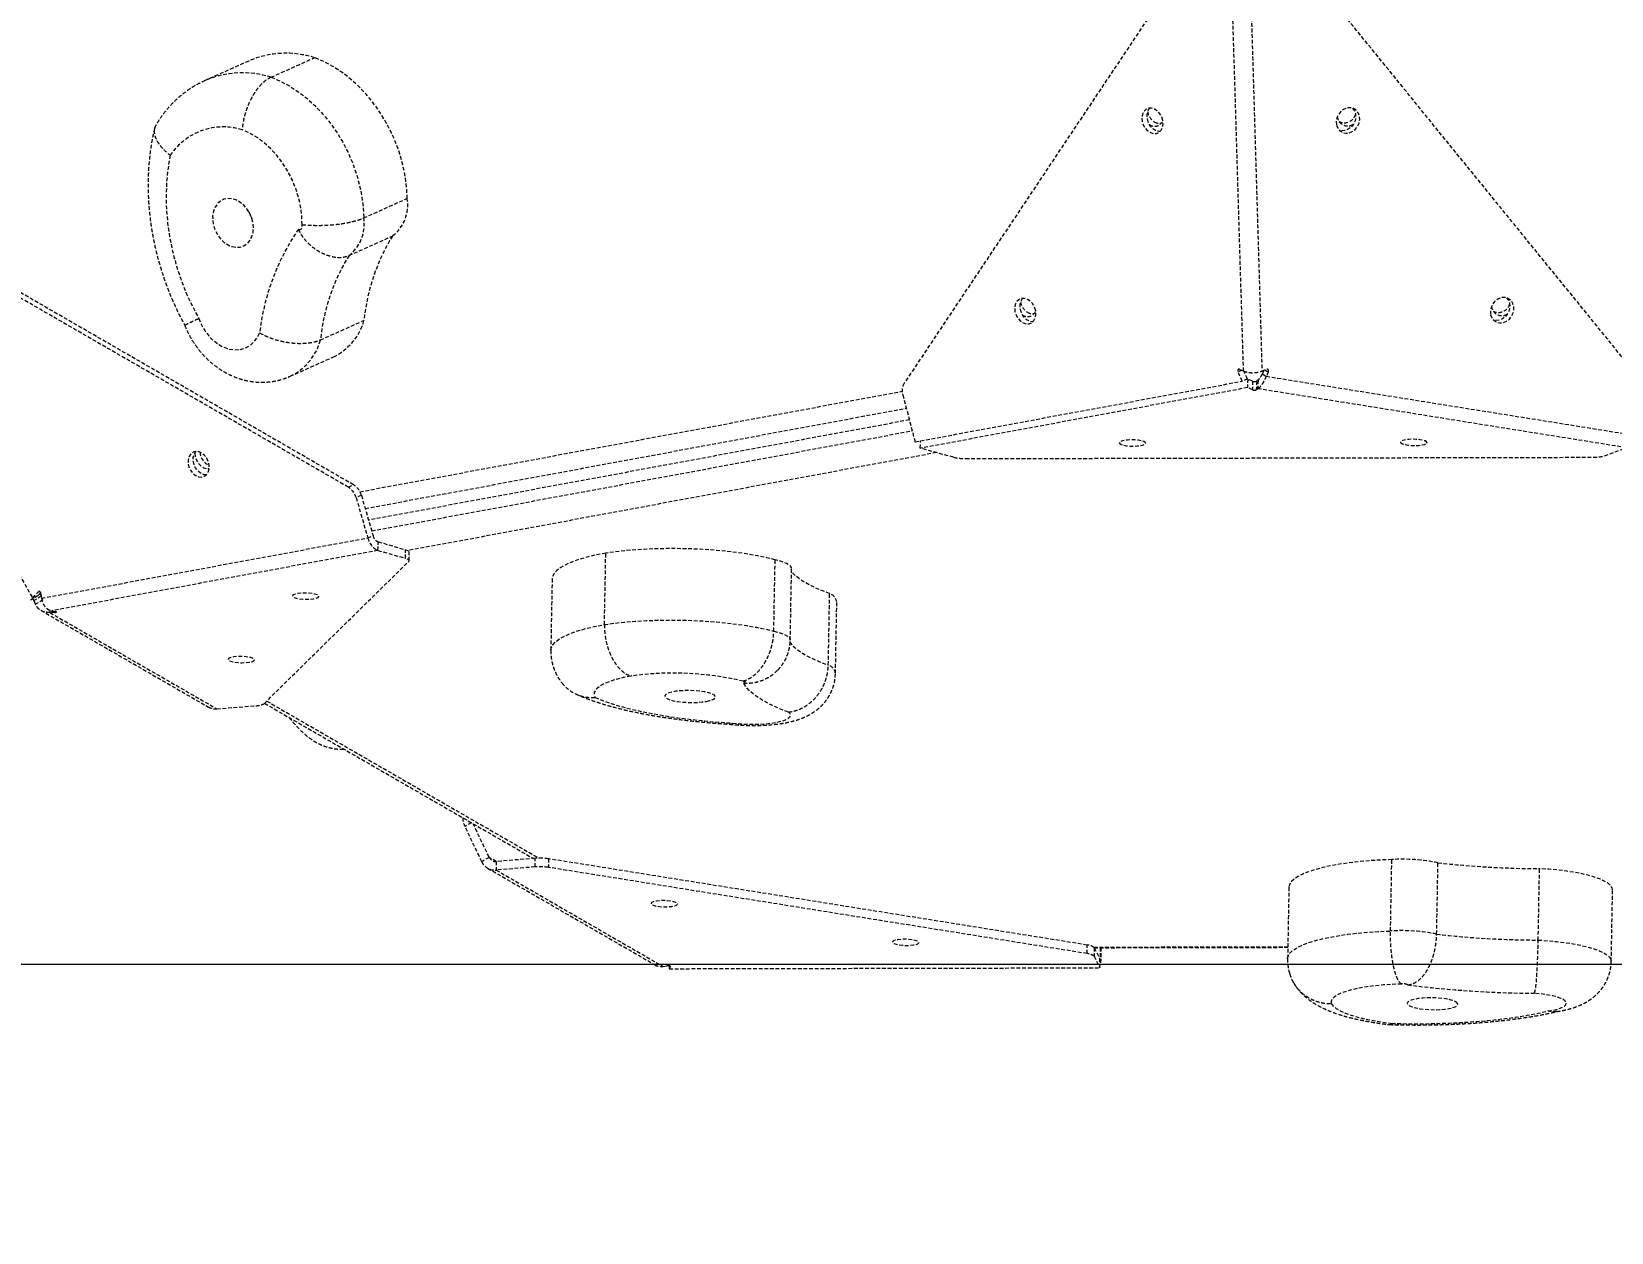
# Model space of a CAD drawing. Header units: millimetres. Extents: x -5934 to 4978, y -3536 to 3518.
# Drawn here: x 1445 to 1983, y -608 to -199 of the extents above; entities that cross this region are included whole.
import ezdxf

# ---------------------------------------------------------------- set-up
doc = ezdxf.new("R2010")
doc.units = ezdxf.units.MM
doc.linetypes.add('HIDDEN', pattern=[1.905, 1.27, -0.635])
for name, color, linetype in [('DIKOM_ОБЪЕКТ', 7, 'Continuous'), ('DIKOM_РАЗМЕР_ЗОНА', 7, 'Continuous'), ('DIKOM_РАЗМЕР_ОБЪЕКТА', 7, 'Continuous')]:
    doc.layers.add(name, color=color, linetype=linetype)
doc.styles.add('style1', font='arialbd.ttf', dxfattribs={"width": 0.8})
doc.dimstyles.new('1-50', dxfattribs={"dimtxt": 300, "dimasz": 200, "dimexe": 100, "dimexo": 0, "dimgap": 100, "dimtad": 1, "dimtxsty": 'style1', "dimcen": 200, "dimclrd": 7, "dimclre": 7, "dimclrt": 7, "dimadec": 1, "dimazin": 2, "dimtfac": 1, "dimtmove": 0, "dimatfit": 2, "dimfxl": 0, "dimlwd": 25, "dimlwe": 18, "dimarcsym": 0})

# ---------------------------------------------------------------- blocks, each defined once
blk = doc.blocks.new('*D0')
at = {"layer": 'Defpoints', "color": 0, "transparency": 16777216}
for p in [(-2296.89, 639), (2643.2, 244.5), (2643.2, -1241.2)]:
    blk.add_point(p, dxfattribs=at)
at = {"layer": 'DIKOM_РАЗМЕР_ОБЪЕКТА', "color": 7, "lineweight": 18, "transparency": 16777216}
for p, q in [((-2296.89, 639), (-2296.89, -1341.2)), ((2643.2, 244.5), (2643.2, -1341.2))]:
    blk.add_line(p, q, dxfattribs=at)
at = {"layer": 'DIKOM_РАЗМЕР_ОБЪЕКТА', "color": 7, "lineweight": 25, "transparency": 16777216}
blk.add_line((-2096.89, -1241.2), (2443.2, -1241.2), dxfattribs=at)
at = {"layer": 'DIKOM_РАЗМЕР_ОБЪЕКТА', "color": 7, "transparency": 16777216}
for points in [[(-2096.89, -1207.86), (-2096.89, -1274.53), (-2296.89, -1241.2)], [(2443.2, -1207.86), (2443.2, -1274.53), (2643.2, -1241.2)]]:
    blk.add_solid(points, dxfattribs=at)
at = {"layer": 'DIKOM_РАЗМЕР_ОБЪЕКТА', "color": 7, "transparency": 16777216, "insert": (101.53, -873.15), "char_height": 300, "attachment_point": 5, "style": 'style1'}
blk.add_mtext('{\\fArial|b0|i0|c204|p34;\\H1.75x;4950}', dxfattribs=at)
blk = doc.blocks.new('*D1')
at = {"layer": 'Defpoints', "color": 0, "transparency": 16777216}
for p in [(-1315.67, 1399.62), (-2761.53, -516.72), (2199.14, -516.72)]:
    blk.add_point(p, dxfattribs=at)
at = {"layer": 'DIKOM_РАЗМЕР_ОБЪЕКТА', "color": 7, "lineweight": 18, "transparency": 16777216}
for p, q in [((-1315.67, 1399.62), (-2861.53, 1399.62)), ((2199.14, -516.72), (-2861.53, -516.72))]:
    blk.add_line(p, q, dxfattribs=at)
at = {"layer": 'DIKOM_РАЗМЕР_ОБЪЕКТА', "color": 7, "lineweight": 25, "transparency": 16777216}
blk.add_line((-2761.53, 1199.62), (-2761.53, -316.72), dxfattribs=at)
at = {"layer": 'DIKOM_РАЗМЕР_ОБЪЕКТА', "color": 7, "transparency": 16777216}
for points in [[(-2794.86, 1199.62), (-2728.19, 1199.62), (-2761.53, 1399.62)], [(-2794.86, -316.72), (-2728.19, -316.72), (-2761.53, -516.72)]]:
    blk.add_solid(points, dxfattribs=at)
at = {"layer": 'DIKOM_РАЗМЕР_ОБЪЕКТА', "color": 7, "transparency": 16777216, "insert": (-3129.58, 684.6), "char_height": 300, "attachment_point": 5, "rotation": 90, "style": 'style1'}
blk.add_mtext('{\\fArial|b0|i0|c204|p34;\\H1.75x;1950}', dxfattribs=at)
blk = doc.blocks.new('*D2')
at = {"layer": 'Defpoints', "color": 0, "transparency": 16777216}
for p in [(-2311.07, 3518.49), (-5291.95, -2644.37), (2643.33, -2644.37)]:
    blk.add_point(p, dxfattribs=at)
at = {"layer": 'DIKOM_РАЗМЕР_ЗОНА', "color": 7, "lineweight": 18, "transparency": 16777216}
for p, q in [((-2311.07, 3518.49), (-5391.95, 3518.49)), ((2643.33, -2644.37), (-5391.95, -2644.37))]:
    blk.add_line(p, q, dxfattribs=at)
at = {"layer": 'DIKOM_РАЗМЕР_ЗОНА', "color": 7, "lineweight": 25, "transparency": 16777216}
blk.add_line((-5291.95, 3318.49), (-5291.95, -2444.37), dxfattribs=at)
at = {"layer": 'DIKOM_РАЗМЕР_ЗОНА', "color": 7, "transparency": 16777216}
for points in [[(-5325.28, 3318.49), (-5258.61, 3318.49), (-5291.95, 3518.49)], [(-5325.28, -2444.37), (-5258.61, -2444.37), (-5291.95, -2644.37)]]:
    blk.add_solid(points, dxfattribs=at)
at = {"layer": 'DIKOM_РАЗМЕР_ЗОНА', "color": 7, "transparency": 16777216, "insert": (-5660, 631.36), "char_height": 300, "attachment_point": 5, "rotation": 90, "style": 'style1'}
blk.add_mtext('{\\fArial|b0|i0|c204|p34;\\H1.75x;6150}', dxfattribs=at)
blk = doc.blocks.new('*D3')
at = {"layer": 'Defpoints', "color": 0, "transparency": 16777216}
for p in [(-4645.22, 715.38), (4976.69, 143.64), (4976.69, -3436.45)]:
    blk.add_point(p, dxfattribs=at)
at = {"layer": 'DIKOM_РАЗМЕР_ЗОНА', "color": 7, "lineweight": 18, "transparency": 16777216}
for p, q in [((-4645.22, 715.38), (-4645.22, -3536.45)), ((4976.69, 143.64), (4976.69, -3536.45))]:
    blk.add_line(p, q, dxfattribs=at)
at = {"layer": 'DIKOM_РАЗМЕР_ЗОНА', "color": 7, "lineweight": 25, "transparency": 16777216}
blk.add_line((-4445.22, -3436.45), (4776.69, -3436.45), dxfattribs=at)
at = {"layer": 'DIKOM_РАЗМЕР_ЗОНА', "color": 7, "transparency": 16777216}
for points in [[(-4445.22, -3403.11), (-4445.22, -3469.78), (-4645.22, -3436.45)], [(4776.69, -3403.11), (4776.69, -3469.78), (4976.69, -3436.45)]]:
    blk.add_solid(points, dxfattribs=at)
at = {"layer": 'DIKOM_РАЗМЕР_ЗОНА', "color": 7, "transparency": 16777216, "insert": (87.74, -3068.4), "char_height": 300, "attachment_point": 5, "style": 'style1'}
blk.add_mtext('{\\fArial|b0|i0|c204|p34;\\H1.75x;9600}', dxfattribs=at)

msp = doc.modelspace()

# ---------------------------------------------------------------- linework, layer by layer
at = {"layer": 'DIKOM_ОБЪЕКТ', "color": 7, "linetype": 'HIDDEN', "lineweight": 15}
for p, q in [((1838.647, -174.488), (1742.216, -318.906)), ((1857.572, -314.815), (1853.391, -175.496)), ((1859.677, -175.482), (1863.858, -314.801)), ((1993.424, -318.791), (1876.097, -174.409)), ((1519.307, -209.341), (1504.499, -215.968)), ((1526.929, -214.849), (1541.737, -208.222)), ((1554.957, -353.506), (1389.046, -257.708)), ((1558.434, -262.714), (1573.242, -256.087)), ((1553.18, -354.301), (1387.269, -258.503)), ((1372.922, -265.029), (1445.866, -392.012)), ((1553.423, -275.493), (1568.231, -268.866)), ((1543.704, -304.208), (1558.512, -297.581)), ((1533.403, -316.589), (1548.212, -309.962)), ((1856.986, -314.56), (1855.704, -315.133)), ((1857.15, -318.26), (1855.704, -315.133)), ((1856.289, -314.257), (1857.572, -314.815)), ((1858.927, -317.465), (1857.72, -314.855)), ((1863.858, -314.801), (1865.257, -314.238)), ((1864.501, -314.542), (1863.937, -315.79)), ((1863.937, -315.79), (1865.303, -316.579)), ((1864.784, -314.429), (1865.967, -315.111)), ((1865.967, -315.111), (1865.303, -316.579)), ((1865.303, -316.579), (1990.63, -336.633)), ((1557.141, -355.853), (1741.537, -321.675)), ((1745.895, -338.877), (1857.15, -318.26)), ((1858.927, -320.448), (1747.672, -341.064)), ((1858.927, -317.465), (1857.15, -318.26)), ((1858.982, -317.532), (1858.632, -317.597)), ((1858.982, -317.532), (1858.927, -320.448)), ((1860.62, -321.183), (1858.927, -320.448)), ((1860.675, -318.267), (1858.982, -317.532)), ((1860.675, -318.267), (1860.62, -321.183)), ((1861.969, -318.264), (1861.915, -321.18)), ((1862.462, -320.833), (1861.915, -321.18)), ((1862.517, -317.917), (1861.969, -318.264)), ((1862.517, -317.917), (1862.462, -320.833)), ((1987.79, -340.887), (1862.462, -320.833)), ((1558.928, -361.554), (1742.917, -327.452)), ((1741.727, -322.889), (1745.895, -338.877)), ((1743.954, -331.434), (1560.074, -365.516)), ((1561.137, -369.193), (1744.918, -335.129)), ((1753.157, -342.555), (1573.411, -375.871)), ((1747.672, -341.064), (1747.719, -338.539)), ((1758.998, -344.143), (1747.672, -341.064)), ((1980.36, -343.639), (1987.79, -340.887)), ((1763.086, -344.588), (1976.502, -344.133)), ((1553.18, -354.301), (1554.957, -353.506)), ((1557.633, -357.075), (1555.856, -357.87)), ((1555.856, -357.87), (1559.812, -371.551)), ((1557.633, -357.075), (1561.589, -370.756)), ((1448.876, -392.114), (1559.812, -371.551)), ((1563.258, -375.792), (1452.321, -396.355)), ((1559.812, -371.551), (1561.589, -370.756)), ((1563.258, -375.792), (1563.312, -372.876)), ((1563.258, -375.792), (1572.625, -378.509)), ((1563.312, -372.876), (1572.679, -375.594)), ((1572.625, -378.509), (1572.679, -375.594)), ((1524.634, -427.882), (1573.707, -379.565)), ((1573.84, -379.304), (1573.894, -376.389)), ((1640.269, -401.036), (1640.722, -376.741)), ((1697.858, -403.288), (1698.31, -378.993)), ((1622.486, -385.51), (1622.033, -409.805)), ((1703.455, -406.303), (1703.907, -382.008)), ((1447.621, -391.239), (1445.123, -392.744)), ((1445.866, -392.012), (1447.673, -389.979)), ((1447.643, -391.217), (1445.866, -392.012)), ((1448.785, -391.396), (1446.327, -392.877)), ((1447.621, -391.239), (1447.615, -391.23)), ((1447.632, -391.222), (1447.621, -391.239)), ((1447.643, -391.217), (1448.564, -390.181)), ((1448.072, -389.801), (1447.673, -389.979)), ((1448.68, -390.56), (1448.876, -392.114)), ((1716.391, -414.811), (1716.844, -390.516)), ((1446.83, -394.128), (1446.327, -392.877)), ((1449.328, -392.624), (1446.83, -394.128)), ((1448.699, -396.242), (1505.595, -429.086)), ((1451.733, -396.106), (1451.717, -396.95)), ((1453.298, -396.903), (1451.717, -396.95)), ((1451.717, -396.95), (1508.486, -429.72)), ((1452.321, -396.355), (1453.595, -396.61)), ((1453.305, -396.552), (1453.298, -396.903)), ((1718.824, -417.618), (1719.276, -393.323)), ((1508.486, -429.72), (1521.704, -428.646)), ((1524.686, -427.831), (1616.104, -480.611)), ((1525.459, -427.07), (1618.005, -480.501)), ((1592.083, -466.822), (1592.101, -466.753)), ((1592.083, -466.822), (1592.151, -466.782)), ((1595.036, -468.448), (1592.887, -469.742)), ((1598.566, -481.727), (1592.887, -469.742)), ((1601.064, -480.223), (1595.653, -468.804)), ((1601.064, -480.223), (1598.566, -481.727)), ((1603.507, -481.634), (1601.064, -480.223)), ((1603.507, -481.634), (1603.453, -484.549)), ((1616.726, -480.56), (1603.507, -481.634)), ((1616.672, -483.476), (1616.726, -480.56)), ((1621.253, -480.718), (1621.199, -483.634)), ((1804.419, -510.042), (1621.253, -480.718)), ((1907.549, -505.27), (1908.002, -480.975)), ((1923.24, -506.358), (1923.692, -482.063)), ((1600.561, -483.914), (1657.441, -516.759)), ((1616.672, -483.476), (1603.453, -484.549)), ((1603.453, -484.549), (1660.205, -517.321)), ((1804.365, -512.958), (1621.199, -483.634)), ((1957.765, -508.363), (1958.217, -484.068)), ((1873.009, -490.424), (1872.556, -514.718)), ((1982.611, -515.581), (1983.064, -491.286)), ((1804.365, -512.958), (1804.419, -510.042)), ((1806.641, -510.769), (1872.632, -510.629)), ((1806.793, -510.952), (1806.738, -513.867)), ((1806.738, -513.867), (1808.701, -517.798)), ((1806.793, -510.952), (1808.755, -514.882)), ((1806.8, -510.966), (1872.629, -510.827)), ((1808.701, -517.798), (1808.755, -514.882)), ((1808.763, -514.851), (1808.74, -514.851)), ((1808.861, -510.962), (1808.763, -514.851)), ((1808.763, -514.851), (1808.963, -516.787)), ((1809.11, -510.961), (1808.963, -516.787)), ((1660.205, -517.321), (1661.541, -517.131)), ((1662.276, -517.12), (1662.258, -518.107)), ((1662.651, -517.309), (1662.258, -518.107)), ((1662.258, -518.107), (1808.701, -517.798)), ((1662.652, -517.258), (1662.651, -517.309)), ((1808.963, -516.787), (1808.72, -516.788))]:
    msp.add_line(p, q, dxfattribs=at)
at = {"layer": 'DIKOM_ОБЪЕКТ', "color": 7, "linetype": 'HIDDEN', "lineweight": 15, "flags": 128}
for points in [[(1573.242, -256.087), (1573.025, -252.318), (1572.525, -248.518), (1571.744, -244.718), (1570.691, -240.949), (1569.372, -237.24), (1567.799, -233.622), (1565.984, -230.125), (1563.943, -226.776), (1561.691, -223.602), (1559.247, -220.629), (1556.63, -217.882), (1553.862, -215.381), (1550.965, -213.148), (1547.962, -211.201), (1544.878, -209.554), (1541.737, -208.222)], [(1526.929, -214.849), (1530.07, -216.181), (1533.154, -217.828), (1536.157, -219.775), (1539.054, -222.008), (1541.822, -224.509), (1544.439, -227.257), (1546.883, -230.229), (1549.135, -233.403), (1551.176, -236.752), (1552.991, -240.25), (1554.564, -243.867), (1555.883, -247.576), (1556.936, -251.345), (1557.717, -255.145), (1558.217, -258.945), (1558.434, -262.714)], [(1830.126, -229.58), (1829.747, -228.363), (1829.113, -227.256), (1828.275, -226.347), (1827.301, -225.711), (1826.271, -225.399), (1825.267, -225.436), (1824.371, -225.819), (1823.655, -226.518), (1823.178, -227.475), (1822.979, -228.613), (1823.072, -229.841), (1823.452, -231.057), (1824.086, -232.165), (1824.924, -233.073), (1825.898, -233.709), (1826.928, -234.021), (1827.932, -233.984), (1828.828, -233.601), (1829.543, -232.902), (1830.02, -231.945), (1830.22, -230.807), (1830.126, -229.58)], [(1889.175, -231.139), (1889.591, -232.215), (1890.289, -233.078), (1891.212, -233.656), (1892.287, -233.903), (1893.426, -233.799), (1894.536, -233.352), (1895.528, -232.598), (1896.321, -231.599), (1896.852, -230.436), (1897.076, -229.202), (1896.977, -227.998), (1896.561, -226.922), (1895.863, -226.059), (1894.939, -225.481), (1893.864, -225.234), (1892.726, -225.338), (1891.616, -225.785), (1890.624, -226.539), (1889.83, -227.538), (1889.3, -228.701), (1889.075, -229.935), (1889.175, -231.139)], [(1894.595, -225.361), (1895.195, -226.133), (1895.611, -227.21), (1895.71, -228.414), (1895.486, -229.647), (1894.955, -230.811), (1894.162, -231.81), (1893.17, -232.563), (1892.06, -233.01), (1890.921, -233.114), (1890.191, -232.988)], [(1537.472, -265.062), (1537.357, -261.98), (1536.951, -258.862), (1536.26, -255.748), (1535.292, -252.675), (1534.059, -249.683), (1532.577, -246.809), (1530.864, -244.09), (1528.942, -241.559), (1526.835, -239.247), (1524.57, -237.185), (1522.174, -235.398), (1519.678, -233.908), (1517.113, -232.734)], [(1492.641, -241.387), (1491.878, -245.797), (1491.404, -250.33), (1491.221, -254.962), (1491.331, -259.668), (1491.732, -264.422), (1492.424, -269.199), (1493.401, -273.974), (1494.659, -278.721), (1496.191, -283.415), (1497.989, -288.029), (1500.043, -292.54), (1502.343, -296.924)], [(1513.671, -272.489), (1515.075, -272.734), (1516.434, -272.639), (1517.693, -272.207), (1518.799, -271.457), (1519.708, -270.418), (1520.382, -269.135), (1520.794, -267.658), (1520.926, -266.049), (1520.774, -264.374), (1520.344, -262.701), (1519.653, -261.098), (1518.73, -259.631), (1517.612, -258.361), (1516.345, -257.339), (1514.981, -256.607), (1513.576, -256.195), (1512.187, -256.119), (1510.872, -256.384), (1509.683, -256.978), (1508.671, -257.877), (1507.875, -259.044), (1507.33, -260.432), (1507.056, -261.982), (1507.066, -263.633), (1507.358, -265.316), (1507.922, -266.962), (1508.733, -268.505), (1509.759, -269.881), (1510.958, -271.033), (1512.28, -271.914), (1513.671, -272.489)], [(1519.37, -260.592), (1519.768, -261.661), (1520.428, -262.955)], [(1536.266, -266.544), (1536.558, -266.622), (1536.842, -266.61), (1537.098, -266.506), (1537.308, -266.32), (1537.459, -266.062), (1537.539, -265.753), (1537.544, -265.411), (1537.472, -265.062)], [(1941.606, -295.66), (1942.021, -296.737), (1942.719, -297.599), (1943.643, -298.177), (1944.718, -298.424), (1945.856, -298.32), (1946.967, -297.873), (1947.959, -297.119), (1948.752, -296.121), (1949.282, -294.957), (1949.507, -293.723), (1949.407, -292.519), (1948.991, -291.443), (1948.294, -290.58), (1947.37, -290.002), (1946.295, -289.755), (1945.156, -289.859), (1944.046, -290.306), (1943.054, -291.06), (1942.261, -292.059), (1941.73, -293.222), (1941.506, -294.456), (1941.606, -295.66)], [(1947.025, -289.882), (1947.626, -290.654), (1948.041, -291.731), (1948.141, -292.935), (1947.916, -294.169), (1947.386, -295.332), (1946.593, -296.331), (1945.601, -297.084), (1944.49, -297.531), (1943.352, -297.635), (1942.622, -297.509)], [(1786.908, -294.304), (1786.529, -293.088), (1785.895, -291.98), (1785.057, -291.072), (1784.083, -290.435), (1783.052, -290.123), (1782.049, -290.16), (1781.153, -290.544), (1780.437, -291.242), (1779.96, -292.2), (1779.761, -293.338), (1779.854, -294.565), (1780.234, -295.782), (1780.868, -296.889), (1781.706, -297.798), (1782.68, -298.434), (1783.71, -298.746), (1784.714, -298.709), (1785.61, -298.326), (1786.325, -297.627), (1786.802, -296.67), (1787.002, -295.532), (1786.908, -294.304)], [(1502.343, -296.924), (1503.234, -299.062), (1504.384, -301.065), (1505.761, -302.877), (1507.327, -304.447), (1509.04, -305.735), (1510.851, -306.703), (1512.713, -307.326), (1514.573, -307.587), (1516.381, -307.478), (1518.088, -307.002), (1519.646, -306.173), (1521.013, -305.013), (1522.152, -303.554), (1523.031, -301.835)], [(1824.318, -339.391), (1824.177, -339.089), (1823.683, -338.803), (1822.876, -338.555), (1821.821, -338.365), (1820.605, -338.25), (1819.325, -338.217), (1818.085, -338.271), (1816.986, -338.406), (1816.116, -338.612), (1815.547, -338.872), (1815.324, -339.164), (1815.465, -339.466), (1815.959, -339.752), (1816.766, -340), (1817.82, -340.19), (1819.037, -340.305), (1820.317, -340.337), (1821.557, -340.284), (1822.656, -340.149), (1823.525, -339.943), (1824.095, -339.683), (1824.318, -339.391)], [(1919.966, -339.187), (1919.825, -338.885), (1919.331, -338.599), (1918.524, -338.351), (1917.47, -338.161), (1916.253, -338.046), (1914.974, -338.014), (1913.734, -338.067), (1912.635, -338.202), (1911.765, -338.408), (1911.196, -338.668), (1910.973, -338.96), (1911.114, -339.262), (1911.608, -339.549), (1912.415, -339.797), (1913.469, -339.986), (1914.685, -340.102), (1915.965, -340.134), (1917.205, -340.08), (1918.304, -339.945), (1919.174, -339.739), (1919.743, -339.48), (1919.966, -339.187)], [(1504.171, -350.608), (1504.967, -350.03), (1505.545, -349.167), (1505.859, -348.091), (1505.883, -346.888), (1505.616, -345.655), (1505.078, -344.492), (1504.314, -343.494), (1503.386, -342.742), (1502.368, -342.295), (1501.344, -342.191), (1500.395, -342.438), (1499.6, -343.016), (1499.021, -343.879), (1498.708, -344.955), (1498.683, -346.158), (1498.951, -347.391), (1499.488, -348.554), (1500.252, -349.552), (1501.18, -350.305), (1502.198, -350.751), (1503.223, -350.855), (1504.171, -350.608)], [(1504.934, -350.064), (1503.975, -349.956), (1502.957, -349.509), (1502.029, -348.757), (1501.265, -347.759), (1500.728, -346.596), (1500.46, -345.363), (1500.485, -344.16), (1500.799, -343.084), (1501.377, -342.221), (1501.41, -342.187)], [(1500.986, -342.732), (1501.111, -343.918), (1501.519, -345.128), (1502.178, -346.218), (1503.034, -347.101), (1504.017, -347.705), (1505.049, -347.981), (1505.878, -347.944)], [(1572.679, -375.594), (1573.037, -375.71), (1573.337, -375.835), (1573.576, -375.965), (1573.75, -376.101), (1573.856, -376.239), (1573.894, -376.377), (1573.894, -376.389)], [(1698.31, -378.993), (1695.466, -378.3), (1692.387, -377.666), (1689.1, -377.096), (1685.631, -376.593), (1682.007, -376.164), (1678.258, -375.809), (1674.414, -375.534), (1670.506, -375.339), (1666.566, -375.227), (1662.625, -375.198), (1658.716, -375.253), (1654.87, -375.391), (1651.117, -375.61), (1647.489, -375.911), (1644.015, -376.289), (1640.722, -376.741)], [(1573.707, -379.565), (1573.808, -379.43), (1573.839, -379.293), (1573.802, -379.154), (1573.695, -379.016), (1573.522, -378.881), (1573.283, -378.75), (1572.983, -378.626), (1572.625, -378.509)], [(1640.722, -376.741), (1637.385, -377.396), (1634.332, -378.123), (1631.587, -378.917), (1629.172, -379.771), (1627.107, -380.677), (1625.407, -381.63), (1624.087, -382.621), (1623.156, -383.643), (1622.623, -384.687), (1622.486, -385.51)], [(1703.907, -382.008), (1703.85, -381.67), (1703.542, -381.176), (1702.971, -380.691), (1702.147, -380.223), (1701.083, -379.779), (1699.797, -379.367), (1698.31, -378.993)], [(1716.844, -390.516), (1714.417, -389.606), (1712.2, -388.668), (1710.201, -387.707), (1708.426, -386.725), (1706.88, -385.725), (1705.568, -384.711), (1704.495, -383.684), (1703.889, -382.964)], [(1535.168, -390.657), (1534.534, -390.908), (1534.24, -391.196), (1534.308, -391.498), (1534.734, -391.789), (1535.483, -392.047), (1536.494, -392.249), (1537.685, -392.381), (1538.961, -392.43), (1540.217, -392.393), (1541.352, -392.274), (1542.274, -392.081), (1542.907, -391.83), (1543.202, -391.543), (1543.134, -391.241), (1542.708, -390.949), (1541.959, -390.692), (1540.948, -390.489), (1539.756, -390.358), (1538.481, -390.308), (1537.225, -390.345), (1536.09, -390.464), (1535.168, -390.657)], [(1622.033, -409.805), (1622.171, -408.982), (1622.704, -407.938), (1623.635, -406.916), (1624.955, -405.925), (1626.655, -404.972), (1628.72, -404.066), (1631.135, -403.212), (1633.879, -402.418), (1636.933, -401.691), (1640.269, -401.036)], [(1640.269, -401.036), (1643.562, -400.584), (1647.037, -400.206), (1650.665, -399.905), (1654.417, -399.686), (1658.264, -399.548), (1662.173, -399.493), (1666.113, -399.522), (1670.053, -399.634), (1673.961, -399.829), (1677.805, -400.104), (1681.554, -400.458), (1685.178, -400.888), (1688.648, -401.391), (1691.935, -401.961), (1695.013, -402.595), (1697.858, -403.288)], [(1697.858, -403.288), (1699.345, -403.662), (1700.631, -404.074), (1701.695, -404.518), (1702.519, -404.986), (1703.09, -405.471), (1703.398, -405.965), (1703.455, -406.303)], [(1703.211, -406.945), (1704.042, -407.979), (1705.116, -409.006), (1706.428, -410.02), (1707.974, -411.02), (1709.749, -412.002), (1711.748, -412.963), (1713.964, -413.901), (1716.391, -414.811)], [(1513.239, -412.249), (1512.605, -412.5), (1512.31, -412.788), (1512.378, -413.09), (1512.804, -413.381), (1513.553, -413.639), (1514.564, -413.841), (1515.756, -413.973), (1517.031, -414.022), (1518.287, -413.985), (1519.422, -413.866), (1520.344, -413.673), (1520.978, -413.422), (1521.273, -413.134), (1521.204, -412.832), (1520.778, -412.541), (1520.03, -412.283), (1519.018, -412.081), (1517.827, -411.949), (1516.551, -411.9), (1515.295, -411.937), (1514.16, -412.056), (1513.239, -412.249)], [(1649.201, -418.564), (1646.621, -419.092), (1644.298, -419.683), (1642.253, -420.33), (1640.509, -421.026), (1639.082, -421.766), (1637.987, -422.541), (1637.234, -423.344), (1636.831, -424.167), (1636.782, -425.001), (1637.088, -425.838)], [(1674.926, -427.174), (1676.149, -426.903), (1677.095, -426.575), (1677.728, -426.203), (1678.019, -425.804), (1677.959, -425.392), (1677.549, -424.986), (1676.805, -424.602), (1675.759, -424.255), (1674.453, -423.96), (1672.941, -423.728), (1671.284, -423.57), (1669.551, -423.491), (1667.812, -423.496), (1666.139, -423.583), (1664.6, -423.749), (1663.258, -423.988), (1662.167, -424.289), (1661.374, -424.641), (1660.909, -425.028), (1660.793, -425.436), (1661.03, -425.847), (1661.609, -426.244), (1662.509, -426.612), (1663.691, -426.934), (1665.107, -427.199), (1666.7, -427.395), (1668.403, -427.514), (1670.148, -427.551), (1671.863, -427.505), (1673.478, -427.378), (1674.926, -427.174)], [(1687.564, -420.86), (1687.838, -420.809), (1688.041, -420.742), (1688.159, -420.663), (1688.183, -420.579), (1688.112, -420.494), (1687.952, -420.414), (1687.712, -420.346), (1687.41, -420.294)], [(1702.8, -430.821), (1699.851, -429.666), (1697.184, -428.476), (1694.809, -427.256), (1692.734, -426.011), (1690.967, -424.744), (1689.513, -423.46), (1688.377, -422.164), (1687.564, -420.86)], [(1637.088, -425.838), (1639.657, -426.88), (1642.53, -427.881), (1645.69, -428.834), (1649.121, -429.736), (1652.804, -430.58), (1656.721, -431.364), (1660.849, -432.081), (1665.167, -432.729), (1669.651, -433.305), (1674.277, -433.804), (1679.022, -434.224), (1683.858, -434.564)], [(1683.858, -434.564), (1686.046, -434.782), (1688.33, -434.915), (1690.647, -434.958), (1692.934, -434.911), (1695.129, -434.774), (1697.171, -434.552), (1699.004, -434.251), (1700.579, -433.879), (1701.851, -433.446), (1702.787, -432.964), (1703.36, -432.446), (1703.555, -431.906), (1703.367, -431.36), (1702.8, -430.821)], [(1908.002, -480.975), (1904.179, -481.136), (1900.46, -481.379), (1896.873, -481.702), (1893.447, -482.102), (1890.212, -482.575), (1887.191, -483.119), (1884.411, -483.728), (1881.893, -484.398), (1879.657, -485.123), (1877.723, -485.897), (1876.104, -486.715), (1874.815, -487.569), (1873.866, -488.452), (1873.265, -489.359), (1873.016, -490.28), (1873.009, -490.424)], [(1983.064, -491.286), (1982.936, -490.614), (1982.457, -489.857), (1981.627, -489.111), (1980.458, -488.384), (1978.963, -487.687), (1977.161, -487.028), (1975.075, -486.414), (1972.729, -485.854), (1970.153, -485.354), (1967.379, -484.921), (1964.44, -484.559), (1961.374, -484.274), (1958.217, -484.068)], [(1657.052, -495.279), (1656.418, -495.53), (1656.123, -495.818), (1656.191, -496.12), (1656.617, -496.411), (1657.366, -496.669), (1658.377, -496.872), (1659.568, -497.003), (1660.844, -497.052), (1662.1, -497.016), (1663.235, -496.896), (1664.157, -496.703), (1664.791, -496.453), (1665.086, -496.165), (1665.017, -495.863), (1664.592, -495.571), (1663.843, -495.314), (1662.832, -495.111), (1661.64, -494.98), (1660.365, -494.93), (1659.109, -494.967), (1657.974, -495.087), (1657.052, -495.279)], [(1739.143, -508.422), (1738.509, -508.672), (1738.214, -508.96), (1738.282, -509.262), (1738.708, -509.554), (1739.457, -509.811), (1740.468, -510.014), (1741.659, -510.145), (1742.935, -510.195), (1744.191, -510.158), (1745.326, -510.039), (1746.248, -509.846), (1746.882, -509.595), (1747.177, -509.307), (1747.108, -509.005), (1746.683, -508.714), (1745.934, -508.456), (1744.923, -508.254), (1743.731, -508.122), (1742.456, -508.073), (1741.2, -508.109), (1740.065, -508.229), (1739.143, -508.422)], [(1872.556, -514.717), (1872.563, -514.575), (1872.812, -513.653), (1873.414, -512.747), (1874.363, -511.864), (1875.652, -511.009), (1877.27, -510.192), (1879.205, -509.418), (1881.44, -508.693), (1883.958, -508.023), (1886.739, -507.414), (1889.759, -506.87), (1892.995, -506.397), (1896.42, -505.997), (1900.007, -505.674), (1903.727, -505.431), (1907.549, -505.27)], [(1957.765, -508.363), (1960.921, -508.569), (1963.988, -508.854), (1966.926, -509.216), (1969.701, -509.649), (1972.276, -510.149), (1974.622, -510.709), (1976.709, -511.323), (1978.511, -511.982), (1980.006, -512.679), (1981.175, -513.406), (1982.004, -514.152), (1982.484, -514.909), (1982.611, -515.58)], [(1911.321, -523.327), (1908.166, -523.442), (1905.111, -523.64), (1902.196, -523.919), (1899.456, -524.276), (1896.925, -524.706), (1894.637, -525.204), (1892.618, -525.763), (1890.895, -526.377), (1889.489, -527.038), (1888.418, -527.738), (1887.695, -528.467), (1887.329, -529.217), (1887.325, -529.978)], [(1887.325, -529.978), (1888.035, -530.809), (1889.088, -531.625), (1890.474, -532.418), (1892.18, -533.181), (1894.188, -533.905), (1896.478, -534.583), (1899.027, -535.209), (1901.811, -535.777), (1904.8, -536.28), (1907.966, -536.714)], [(1930.366, -529.905), (1929.954, -529.499), (1929.209, -529.114), (1928.161, -528.768), (1926.854, -528.473), (1925.341, -528.242), (1923.683, -528.084), (1921.95, -528.006), (1920.211, -528.01), (1918.539, -528.098), (1917, -528.265), (1915.659, -528.504), (1914.57, -528.806), (1913.779, -529.157), (1913.316, -529.545), (1913.202, -529.953), (1913.44, -530.363), (1914.022, -530.761), (1914.923, -531.128), (1916.106, -531.451), (1917.524, -531.715), (1919.117, -531.91), (1920.821, -532.029), (1922.566, -532.066), (1924.281, -532.019), (1925.895, -531.892), (1927.342, -531.688), (1928.563, -531.416), (1929.508, -531.087), (1930.138, -530.716), (1930.428, -530.316), (1930.366, -529.905)], [(1961.198, -532.482), (1963.001, -532.172), (1964.541, -531.791), (1965.773, -531.351), (1966.665, -530.864), (1967.192, -530.343), (1967.34, -529.801), (1967.104, -529.255), (1966.492, -528.719), (1965.519, -528.207), (1964.213, -527.734), (1962.609, -527.312), (1960.751, -526.954), (1958.69, -526.668), (1956.482, -526.464)], [(1907.966, -536.714), (1912.922, -536.814), (1917.868, -536.829), (1922.779, -536.759), (1927.628, -536.603), (1932.389, -536.363), (1937.036, -536.039), (1941.545, -535.635), (1945.891, -535.151), (1950.051, -534.591), (1954.002, -533.957), (1957.725, -533.253), (1961.198, -532.482)]]:
    msp.add_lwpolyline(points, dxfattribs=at)
at = {"layer": 'DIKOM_ОБЪЕКТ', "color": 7, "linetype": 'HIDDEN', "lineweight": 15}
for centre, radius, start, end in [((1532.011, -238.635), 31.931, 72.26574, 113.44408), ((1517.228, -245.768), 32.405, 72.58029, 113.13296), ((1828.747, -228.035), 4.026, 138.62441, 194.52609), ((1829.574, -228.506), 4.755, 186.51012, 266.09371), ((1830.018, -225.761), 5.104, 189.44128, 238.0423), ((1827.352, -228.614), 2.945, 233.57156, 340.55329), ((1828.862, -227.679), 2.866, 237.35374, 286.98961), ((1892.966, -227.901), 3.538, 186.27061, 303.89036), ((1891.877, -226.427), 3.922, 241.73053, 344.68493), ((1510.693, -253.509), 21.744, 72.82616, 146.11916), ((1559.956, -258.248), 13.461, 307.93157, 9.23933), ((1545.148, -264.876), 13.461, 307.93167, 9.23923), ((1600.313, -310.69), 77.787, 145.42265, 173.4641), ((1625.235, -304.161), 67.046, 148.2357, 174.36804), ((1610.427, -310.788), 67.047, 148.23573, 174.36796), ((1785.529, -292.76), 4.026, 138.62624, 194.526), ((1786.356, -293.231), 4.755, 186.5098, 266.09322), ((1786.796, -290.488), 5.103, 189.49486, 238.07207), ((1784.13, -293.34), 2.946, 233.57204, 340.68513), ((1785.641, -292.406), 2.865, 237.39041, 286.99263), ((1945.394, -292.425), 3.538, 186.32358, 303.92208), ((1944.305, -290.95), 3.923, 241.7302, 344.77744), ((1539.716, -292.418), 19.492, 295.83849, 344.64251), ((1525.246, -299.327), 19.093, 295.29701, 345.18716), ((1746.488, -321.452), 4.973, 149.20019, 196.80127), ((1507.688, -342.259), 4.916, 182.01702, 248.38305), ((1976.873, -331.722), 12.417, 268.29144, 286.31303), ((1762.811, -328.121), 16.469, 256.61436, 270.95815), ((1549.989, -359.481), 6.084, 15.35043, 58.36536), ((1551.765, -358.686), 6.085, 15.35115, 58.36524), ((1565.603, -370.366), 5.911, 191.56259, 246.6248), ((1564.485, -370.163), 2.955, 191.56312, 246.62428), ((1715.651, -394.007), 3.689, 10.68328, 71.13676), ((1663.703, -521.065), 103.523, 76.76194, 98.0527), ((1715.199, -418.301), 3.689, 10.657, 71.13891), ((1508.054, -424.782), 4.957, 240.25045, 274.99502), ((1521.778, -422.927), 5.72, 269.26099, 299.95908), ((1597.807, -466.818), 5.723, 180.0483, 210.73155), ((1603.014, -479.667), 4.902, 204.85799, 275.13717), ((1603.288, -479.192), 2.451, 204.85918, 275.13598), ((1618.247, -503.259), 19.846, 81.44698, 94.55279), ((1618.301, -500.348), 19.85, 81.44883, 94.55165), ((1911.69, -541.461), 60.598, 78.57677, 93.48962), ((1959.353, -166.368), 317.703, 263.55513, 269.79508), ((1804.347, -513.785), 3.743, 49.19787, 88.89322), ((1911.238, -565.753), 60.596, 78.57642, 93.48997), ((1958.901, -190.663), 317.703, 263.55518, 269.79512), ((1804.292, -516.7), 3.743, 49.19807, 88.8961), ((1912.005, -526.084), 2.84, 59.71298, 103.94263), ((1959.302, -155.107), 371.367, 262.90576, 269.56504)]:
    msp.add_arc(centre, radius, start, end, dxfattribs=at)
for centre, major_axis, ratio, start_param, end_param in [((1856.312, -315.021), (-0.533, 0.751), 0.634286, 5.4735298, 7.5679249), ((1865.28, -315.001), (0.607, 0.712), 0.6884734, 5.1096773, 7.2040724), ((1861.228, -321.07), (0.751, -0.024), 0.2943936, 3.7796602, 5.8740553), ((1861.282, -318.155), (0.751, -0.024), 0.2943936, 3.7796602, 5.8740553), ((1448.072, -390.673), (-0.059, 0.872), 0.7046065, 4.7937637, 6.8881588), ((1448.513, -391.193), (-0.377, 0.714), 0.2556264, 4.326148, 5.7964914), ((1446.016, -392.698), (-0.377, 0.714), 0.2556264, 4.326148, 5.2763973), ((1452.987, -396.723), (0.935, -0.036), 0.1902812, 5.0589787, 7.1533739), ((1661.852, -517.311), (0.806, 0.03), 0.255535, 6.1457545, 8.2401496)]:
    msp.add_ellipse(centre, major_axis=major_axis, ratio=ratio, start_param=start_param, end_param=end_param, dxfattribs=at)
for points, knots in [([(1526.929, -214.849), (1526.435, -215.107), (1525.431, -215.629), (1523.941, -216.883), (1522.499, -218.459), (1521.168, -220.318), (1519.962, -222.433), (1518.938, -224.708), (1518.105, -227.119), (1517.442, -229.797), (1517.185, -231.681), (1517.115, -232.71), (1517.113, -232.734)], [0, 0, 0, 0, 0.1057712, 0.2146149, 0.3203886, 0.4292269, 0.5350236, 0.6438819, 0.7497312, 0.8586448, 0.9966472, 1, 1, 1, 1]), ([(1504.505, -215.983), (1503.612, -216.402), (1501.708, -217.294), (1498.97, -219.002), (1496.28, -221.015), (1493.777, -223.283), (1491.478, -225.789), (1489.455, -228.387), (1488.323, -230.233), (1487.792, -231.097)], [0, 0, 0, 0, 0.1299762, 0.2771447, 0.4242943, 0.5717663, 0.7198749, 0.8688865, 1, 1, 1, 1]), ([(1487.32, -232.245), (1487.169, -232.889), (1486.658, -235.062), (1485.993, -238.851), (1485.414, -243.63), (1485.111, -248.494), (1485.078, -253.419), (1485.314, -258.389), (1485.819, -263.382), (1486.59, -268.379), (1487.623, -273.361), (1488.914, -278.309), (1490.457, -283.204), (1492.245, -288.03), (1494.28, -292.762), (1496.077, -296.494), (1497.241, -298.613), (1497.58, -299.229)], [0, 0, 0, 0, 0.0302357, 0.102113, 0.1740833, 0.246206, 0.31844, 0.3907549, 0.4631238, 0.5355289, 0.6079526, 0.6803885, 0.7528334, 0.8252887, 0.8977577, 0.9702449, 1, 1, 1, 1]), ([(1487.814, -231.111), (1487.661, -231.374), (1487.283, -232.024), (1487.137, -233.232), (1487.323, -234.675), (1487.915, -236.191), (1488.892, -237.758), (1490.387, -239.511), (1491.759, -240.718), (1492.631, -241.38), (1492.641, -241.387)], [0, 0, 0, 0, 0.096709, 0.238418, 0.3766972, 0.5189011, 0.6585043, 0.8020553, 0.9977344, 1, 1, 1, 1]), ([(1537.472, -265.062), (1537.482, -265.062), (1538.376, -265.084), (1540.081, -265.209), (1542.729, -265.266), (1545.218, -265.224), (1547.763, -265.067), (1550.245, -264.799), (1552.641, -264.418), (1554.833, -263.94), (1556.829, -263.371), (1557.894, -262.935), (1558.434, -262.714)], [0, 0, 0, 0, 0.00168135, 0.14322986, 0.24886476, 0.35755701, 0.46311776, 0.57173467, 0.677271, 0.78586882, 0.89139961, 1, 1, 1, 1]), ([(1536.266, -266.544), (1536.269, -266.552), (1536.472, -267.167), (1537.08, -268.351), (1538.33, -270.086), (1539.955, -271.781), (1541.882, -273.309), (1543.938, -274.542), (1546.01, -275.435), (1548.074, -275.994), (1550.025, -276.192), (1551.86, -276.062), (1552.897, -275.684), (1553.423, -275.493)], [0, 0, 0, 0, 0.0010805, 0.0812567, 0.1643756, 0.2682243, 0.3751128, 0.4780702, 0.5839551, 0.6864872, 0.7919591, 0.8944915, 1, 1, 1, 1]), ([(1497.567, -299.231), (1497.583, -299.277), (1497.952, -300.288), (1498.867, -302.198), (1500.391, -304.894), (1502.183, -307.429), (1504.201, -309.781), (1506.436, -311.917), (1508.861, -313.804), (1511.45, -315.413), (1514.168, -316.718), (1516.976, -317.699), (1519.835, -318.344), (1522.702, -318.648), (1525.542, -318.614), (1528.313, -318.245), (1530.953, -317.593), (1532.601, -316.913), (1533.4, -316.582)], [0, 0, 0, 0, 0.0031907, 0.0708845, 0.1388235, 0.2070336, 0.2754911, 0.34412, 0.4127877, 0.48129, 0.5493869, 0.6168426, 0.6834686, 0.7491555, 0.8138809, 0.8776945, 0.9407002, 1, 1, 1, 1]), ([(1497.594, -299.222), (1497.602, -299.207), (1497.62, -299.174), (1498.106, -298.915), (1498.962, -298.49), (1500.304, -297.851), (1501.546, -297.281), (1502.331, -296.929), (1502.343, -296.924)], [0, 0, 0, 0, 0.1537041, 0.3504486, 0.542145, 0.7393749, 0.9961021, 1, 1, 1, 1]), ([(1523.031, -301.835), (1523.044, -301.843), (1523.931, -302.352), (1525.605, -303.158), (1528.211, -304.083), (1530.655, -304.722), (1533.156, -305.163), (1535.599, -305.39), (1537.962, -305.408), (1540.128, -305.214), (1542.105, -304.829), (1543.166, -304.417), (1543.704, -304.208)], [0, 0, 0, 0, 0.00204147, 0.14514437, 0.25093461, 0.35975535, 0.46508074, 0.57343106, 0.67855177, 0.78670457, 0.89182647, 1, 1, 1, 1]), ([(1857.572, -314.815), (1858.091, -314.979), (1859.04, -315.279), (1860.656, -315.42), (1862.289, -315.28), (1863.309, -314.969), (1863.858, -314.801)], [0, 0, 0, 0, 0.2731984, 0.5000161, 0.7304059, 1, 1, 1, 1]), ([(1865.303, -316.579), (1865.057, -317.13), (1864.608, -318.138), (1863.839, -319.357), (1863.132, -320.333), (1862.697, -320.658), (1862.462, -320.833)], [0, 0, 0, 0, 0.27318348, 0.50001757, 0.7303914, 1, 1, 1, 1]), ([(1863.937, -315.79), (1863.779, -316.059), (1863.492, -316.546), (1863.062, -317.157), (1862.742, -317.655), (1862.596, -317.825), (1862.517, -317.917)], [0, 0, 0, 0, 0.2754682, 0.4999006, 0.7277622, 1, 1, 1, 1]), ([(1448.876, -392.114), (1449.009, -392.688), (1449.252, -393.738), (1450.009, -394.98), (1451.027, -395.929), (1451.868, -396.206), (1452.321, -396.355)], [0, 0, 0, 0, 0.2731883, 0.5000147, 0.7304002, 1, 1, 1, 1]), ([(1451.717, -396.95), (1451.129, -396.926), (1450.053, -396.882), (1448.662, -396.286), (1447.526, -395.42), (1447.074, -394.581), (1446.83, -394.128)], [0, 0, 0, 0, 0.2731952, 0.5000141, 0.7304002, 1, 1, 1, 1]), ([(1640.269, -401.036), (1640.279, -401.852), (1640.298, -403.506), (1640.655, -406.012), (1641.248, -408.478), (1642.072, -410.795), (1643.113, -412.94), (1644.325, -414.812), (1645.694, -416.394), (1647.303, -417.732), (1648.507, -418.339), (1649.185, -418.558), (1649.201, -418.564)], [0, 0, 0, 0, 0.1057723, 0.2146133, 0.3203876, 0.4292259, 0.5350204, 0.6438782, 0.7497255, 0.8586382, 0.9966403, 1, 1, 1, 1]), ([(1687.41, -420.294), (1687.418, -420.291), (1688.099, -420.093), (1689.411, -419.555), (1691.229, -418.301), (1692.786, -416.822), (1694.214, -415.013), (1695.446, -412.959), (1696.466, -410.679), (1697.22, -408.278), (1697.725, -405.776), (1697.813, -404.125), (1697.858, -403.288)], [0, 0, 0, 0, 0.00168068, 0.14323473, 0.2488619, 0.35755479, 0.46311653, 0.57173177, 0.67726948, 0.7858672, 0.89140373, 1, 1, 1, 1]), ([(1699.197, -416.514), (1699.245, -416.47), (1699.784, -415.973), (1700.645, -414.842), (1701.733, -413.132), (1702.571, -411.256), (1703.139, -409.277), (1703.432, -407.608), (1703.419, -406.611), (1703.415, -406.303)], [0, 0, 0, 0, 0.0172611, 0.1942526, 0.3735152, 0.5542887, 0.7360422, 0.9183838, 1, 1, 1, 1]), ([(1622.074, -409.808), (1622.059, -410.19), (1622.013, -411.335), (1622.275, -413.218), (1622.812, -415.383), (1623.617, -417.404), (1624.618, -419.273), (1625.424, -420.366), (1625.824, -420.91)], [0, 0, 0, 0, 0.0932676, 0.2796697, 0.4623039, 0.642649, 0.8223164, 1, 1, 1, 1]), ([(1682.759, -434.926), (1682.973, -434.951), (1684.043, -435.077), (1686.012, -435.236), (1688.655, -435.364), (1691.288, -435.395), (1693.901, -435.334), (1696.489, -435.176), (1699.062, -434.913), (1701.661, -434.517), (1704.259, -433.956), (1706.652, -433.232), (1708.775, -432.363), (1710.606, -431.397), (1712.295, -430.264), (1713.851, -428.942), (1715.25, -427.428), (1716.46, -425.734), (1717.452, -423.886), (1718.19, -421.913), (1718.694, -419.815), (1718.776, -418.368), (1718.818, -417.625)], [0, 0, 0, 0, 0.0141206, 0.070357, 0.1253219, 0.1797486, 0.2343163, 0.2895624, 0.3463802, 0.4061663, 0.4715419, 0.5379533, 0.589972, 0.6377394, 0.6836065, 0.7286988, 0.7735274, 0.8182927, 0.8630669, 0.9078702, 0.9527107, 1, 1, 1, 1]), ([(1687.564, -420.86), (1687.572, -420.861), (1688.162, -420.934), (1689.442, -420.978), (1691.524, -420.746), (1693.773, -420.139), (1696.016, -419.078), (1697.859, -417.852), (1698.796, -416.877), (1699.172, -416.486)], [0, 0, 0, 0, 0.0019726, 0.1485608, 0.3005355, 0.4904027, 0.6858306, 0.8740795, 1, 1, 1, 1]), ([(1702.8, -430.821), (1702.815, -430.82), (1703.838, -430.717), (1705.609, -430.316), (1708.012, -429.232), (1710.018, -427.893), (1711.839, -426.21), (1713.394, -424.264), (1714.674, -422.074), (1715.613, -419.741), (1716.236, -417.285), (1716.339, -415.643), (1716.391, -414.811)], [0, 0, 0, 0, 0.0020428, 0.145147, 0.2509364, 0.3597573, 0.4650823, 0.5734325, 0.6785523, 0.7867059, 0.8918283, 1, 1, 1, 1]), ([(1625.831, -420.906), (1625.852, -420.938), (1626.292, -421.612), (1627.465, -422.701), (1629.312, -424.084), (1631.443, -425.09), (1634.013, -425.794), (1635.953, -425.906), (1637.076, -425.839), (1637.088, -425.838)], [0, 0, 0, 0, 0.008952, 0.1888835, 0.3739418, 0.5556105, 0.7424108, 0.9970576, 1, 1, 1, 1]), ([(1630.59, -424.657), (1630.8, -424.755), (1632.132, -425.374), (1634.703, -426.394), (1638.385, -427.671), (1642.199, -428.805), (1646.127, -429.824), (1650.175, -430.741), (1654.347, -431.569), (1658.64, -432.314), (1663.05, -432.98), (1667.566, -433.568), (1672.177, -434.079), (1676.87, -434.512), (1680.432, -434.784), (1682.425, -434.908), (1682.817, -434.933)], [0, 0, 0, 0, 0.0168813, 0.1071418, 0.1948806, 0.2795517, 0.3617587, 0.4421483, 0.5212053, 0.5992726, 0.6765981, 0.7533576, 0.8296875, 0.9056918, 0.9814521, 1, 1, 1, 1]), ([(1533.125, -432.703), (1533.667, -433.374), (1534.793, -434.767), (1536.625, -436.743), (1538.512, -438.51), (1540.412, -439.985), (1542.209, -441.125), (1544.034, -442.036), (1545.944, -442.742), (1547.941, -443.215), (1549.846, -443.452), (1551.08, -443.402), (1551.619, -443.381)], [0, 0, 0, 0, 0.1135198, 0.2354726, 0.3734058, 0.4827501, 0.5784865, 0.6691199, 0.7575164, 0.8450929, 0.9324294, 1, 1, 1, 1]), ([(1682.819, -434.916), (1682.839, -434.924), (1683.156, -435.033), (1683.518, -434.813), (1683.853, -434.568), (1683.858, -434.564)], [0, 0, 0, 0, 0.0650771, 0.9860084, 1, 1, 1, 1]), ([(1911.321, -523.327), (1911.316, -523.324), (1910.914, -523.068), (1910.362, -522.402), (1909.649, -520.962), (1909.085, -519.321), (1908.591, -517.364), (1908.186, -515.182), (1907.869, -512.796), (1907.655, -510.319), (1907.535, -507.767), (1907.544, -506.11), (1907.549, -505.27)], [0, 0, 0, 0, 0.00167948, 0.14322888, 0.24886241, 0.35755519, 0.4631158, 0.57173177, 0.6772693, 0.78586611, 0.8914002, 1, 1, 1, 1]), ([(1913.437, -523.631), (1913.444, -523.63), (1913.988, -523.555), (1914.971, -523.297), (1916.395, -522.598), (1917.809, -521.498), (1919.156, -519.967), (1920.342, -518.111), (1921.333, -516.025), (1922.141, -513.725), (1922.731, -511.319), (1923.128, -508.824), (1923.202, -507.187), (1923.24, -506.358)], [0, 0, 0, 0, 0.0010787, 0.0812558, 0.1643753, 0.2682235, 0.3751124, 0.4780695, 0.5839555, 0.6864865, 0.7919585, 0.8944895, 1, 1, 1, 1]), ([(1956.482, -526.464), (1956.484, -526.46), (1956.593, -526.192), (1956.769, -525.511), (1956.987, -524.05), (1957.158, -522.399), (1957.309, -520.436), (1957.437, -518.254), (1957.548, -515.871), (1957.638, -513.399), (1957.713, -510.854), (1957.747, -509.202), (1957.765, -508.363)], [0, 0, 0, 0, 0.00204107, 0.14514692, 0.25093427, 0.35975515, 0.46508424, 0.57343218, 0.67855152, 0.78670553, 0.89182902, 1, 1, 1, 1]), ([(1872.573, -514.709), (1872.566, -514.794), (1872.497, -515.639), (1872.676, -517.231), (1872.963, -518.854), (1873.227, -519.693), (1873.27, -519.833)], [0, 0, 0, 0, 0.0493214, 0.4876367, 0.9148626, 1, 1, 1, 1]), ([(1964.053, -532.682), (1964.249, -532.653), (1965.374, -532.487), (1967.441, -532.067), (1969.947, -531.367), (1972.181, -530.499), (1974.049, -529.56), (1975.764, -528.462), (1977.347, -527.177), (1978.779, -525.7), (1980.029, -524.04), (1981.063, -522.219), (1981.862, -520.268), (1982.387, -518.153), (1982.632, -516.567), (1982.596, -515.682), (1982.591, -515.571)], [0, 0, 0, 0, 0.0219359, 0.125516, 0.2419149, 0.3275633, 0.4049502, 0.4787853, 0.5511219, 0.6229289, 0.6945944, 0.7662613, 0.8379719, 0.9097381, 0.9887242, 1, 1, 1, 1]), ([(1657.432, -516.754), (1657.432, -516.754), (1657.789, -517.099), (1658.761, -517.305), (1659.699, -517.315), (1660.205, -517.321)], [0, 0, 0, 0, 0.000152, 0.4608759, 1, 1, 1, 1]), ([(1873.297, -519.826), (1873.336, -519.991), (1873.555, -520.94), (1874.36, -522.571), (1875.689, -524.611), (1877.406, -526.396), (1879.386, -527.858), (1881.621, -528.978), (1884.241, -529.778), (1886.196, -529.984), (1887.299, -529.978), (1887.325, -529.978)], [0, 0, 0, 0, 0.0277421, 0.1586838, 0.2934191, 0.4243856, 0.559146, 0.6901796, 0.825009, 0.9958444, 1, 1, 1, 1]), ([(1874.606, -522.864), (1874.911, -523.368), (1875.583, -524.478), (1876.836, -525.987), (1878.295, -527.451), (1879.926, -528.785), (1881.759, -530.028), (1883.877, -531.215), (1886.388, -532.37), (1889.311, -533.461), (1892.54, -534.437), (1895.899, -535.266), (1899.29, -535.959), (1902.732, -536.534), (1905.339, -536.905), (1906.814, -537.071), (1907.09, -537.102)], [0, 0, 0, 0, 0.0449892, 0.099213, 0.1553182, 0.2145047, 0.2787462, 0.3508727, 0.4344103, 0.5306111, 0.6297415, 0.7231133, 0.8117374, 0.8972651, 0.9807764, 1, 1, 1, 1]), ([(1907.093, -537.083), (1907.116, -537.093), (1907.384, -537.214), (1907.689, -536.983), (1907.963, -536.717), (1907.966, -536.714)], [0, 0, 0, 0, 0.0855424, 0.9895586, 1, 1, 1, 1]), ([(1907.151, -537.11), (1907.315, -537.115), (1909.095, -537.176), (1912.502, -537.241), (1917.357, -537.269), (1922.189, -537.216), (1926.979, -537.086), (1931.711, -536.877), (1936.369, -536.589), (1940.936, -536.223), (1945.399, -535.779), (1949.745, -535.255), (1953.965, -534.651), (1958.044, -533.96), (1961.585, -533.273), (1963.688, -532.783), (1964.552, -532.582)], [0, 0, 0, 0, 0.0078366, 0.0848226, 0.1618161, 0.2388369, 0.3159308, 0.3931507, 0.4705529, 0.5482042, 0.6261813, 0.7045854, 0.7835419, 0.863213, 0.9438193, 1, 1, 1, 1]), ([(1964.045, -532.635), (1963.838, -532.68), (1962.925, -532.876), (1961.948, -532.698), (1961.209, -532.485), (1961.198, -532.482)], [0, 0, 0, 0, 0.2239296, 0.9883868, 1, 1, 1, 1])]:
    msp.add_open_spline(points, degree=3, knots=knots, dxfattribs=at)

# ---------------------------------------------------------------- dimensions: what is measured, and where the dimension line sits
at = {"layer": 'DIKOM_РАЗМЕР_ЗОНА'}
dim = msp.add_linear_dim(base=(-5291.948, -2644.366), p1=(-2311.073, 3518.487), p2=(2643.327, -2644.366), angle=90, text='{\\fArial|b0|i0|c204|p34;\\H1.75x;6150}', dimstyle='1-50', dxfattribs=at)
dim.commit()
dim.dimension.update_dxf_attribs({"geometry": '*D2', "text_midpoint": (-5291.948, 631.362), "dimtype": 160})
dim = msp.add_linear_dim(base=(4976.687, -3436.446), p1=(-4645.215, 715.379), p2=(4976.687, 143.643), text='{\\fArial|b0|i0|c204|p34;\\H1.75x;9600}', dimstyle='1-50', dxfattribs=at)
dim.commit()
dim.dimension.update_dxf_attribs({"geometry": '*D3', "text_midpoint": (87.741, -3436.446), "dimtype": 160})
at = {"layer": 'DIKOM_РАЗМЕР_ОБЪЕКТА'}
dim = msp.add_linear_dim(base=(-2761.526, -516.724), p1=(-1315.667, 1399.616), p2=(2199.135, -516.724), angle=90, text='{\\fArial|b0|i0|c204|p34;\\H1.75x;1950}', dimstyle='1-50', dxfattribs=at)
dim.commit()
dim.dimension.update_dxf_attribs({"geometry": '*D1', "text_midpoint": (-2761.526, 684.6), "dimtype": 160})
dim = msp.add_linear_dim(base=(2643.204, -1241.198), p1=(-2296.887, 638.997), p2=(2643.204, 244.499), text='{\\fArial|b0|i0|c204|p34;\\H1.75x;4950}', dimstyle='1-50', dxfattribs=at)
dim.commit()
dim.dimension.update_dxf_attribs({"geometry": '*D0', "text_midpoint": (101.53, -1241.198), "dimtype": 160})

doc.saveas('drawing.dxf')
